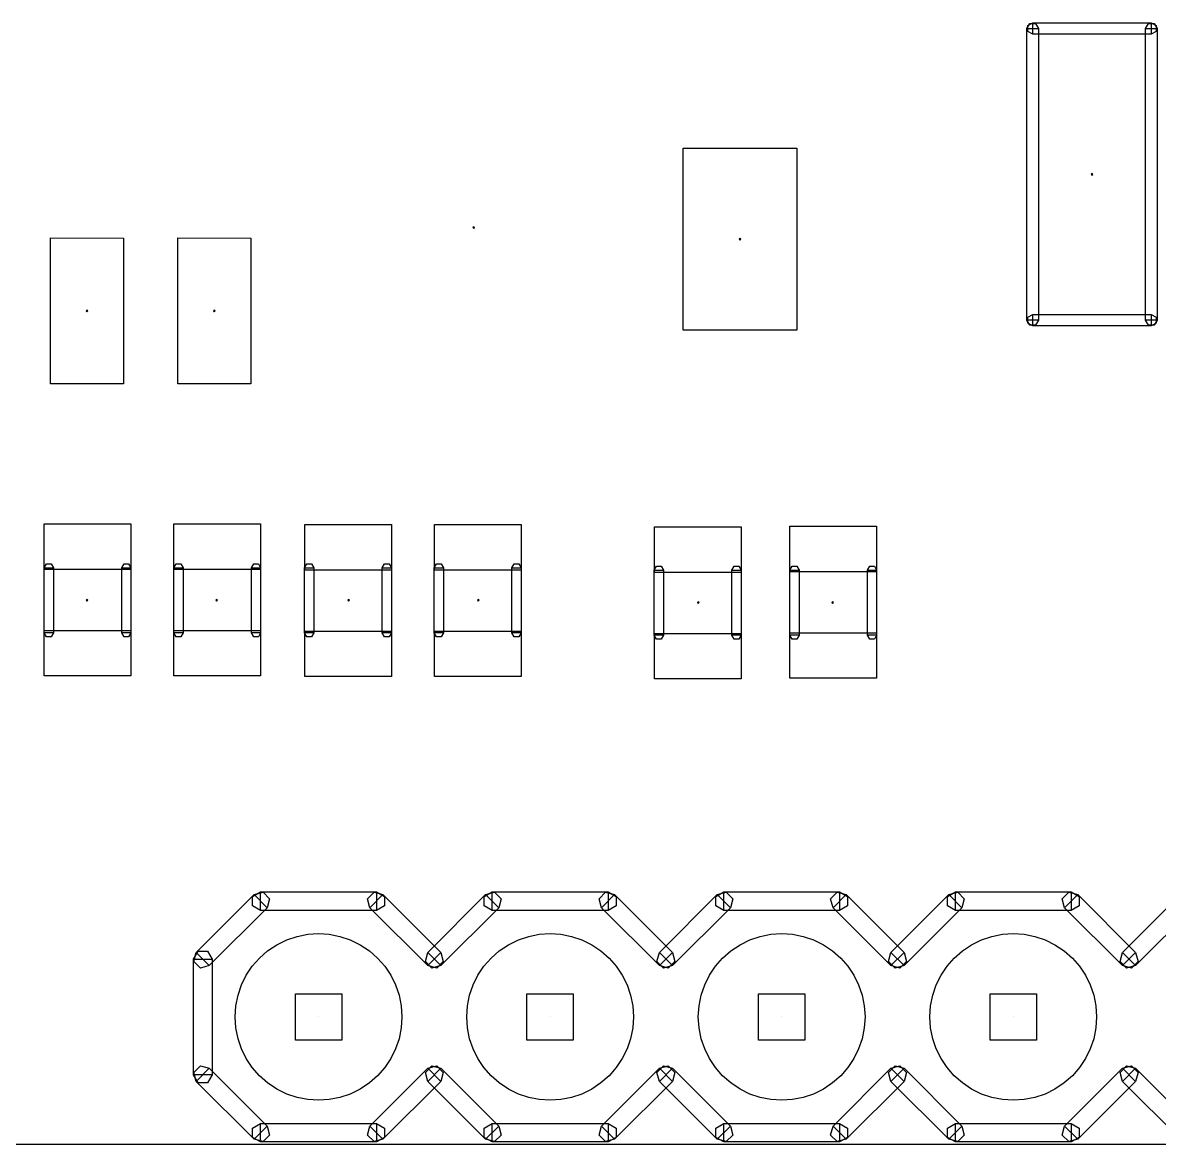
# Model space of a CAD drawing. Extents: x 92.4 to 147.7, y -28.8 to -5.5.
# Drawn here: x 103.34 to 115.81, y -28.83 to -16.52 of the extents above; entities that cross this region are included whole.
import ezdxf

# ---------------------------------------------------------------- set-up
doc = ezdxf.new("R2010")
doc.units = 0
doc.layers.add('LAYER_1', color=7, linetype='CONTINUOUS')

msp = doc.modelspace()

# ---------------------------------------------------------------- linework, layer by layer
at = {"layer": 'LAYER_1', "color": 53}
for points in [[(114.3585, -16.5881), (114.3903, -16.5331), (114.4538, -16.5331), (114.4855, -16.5881)], [(114.422, -16.6515), (114.367, -16.6198), (114.367, -16.5563), (114.422, -16.5245)], [(114.422, -16.5245)], [(114.422, -16.6516), (114.422, -16.5246), (115.722, -16.5246), (115.722, -16.6516), (114.422, -16.6516)], [(114.422, -16.5563)], [(115.6585, -16.5881), (115.6902, -16.5331), (115.7537, -16.5331), (115.7854, -16.5881)], [(115.722, -16.5245), (115.7769, -16.5563), (115.7769, -16.6198), (115.722, -16.6515)], [(114.4855, -19.7881), (114.3585, -19.7881), (114.3585, -16.5881), (114.4855, -16.5881), (114.4855, -19.7881)], [(114.422, -16.588), (114.422, -16.588), (114.422, -16.588), (114.422, -16.588), (114.422, -16.588), (114.422, -16.588), (114.422, -16.588)], [(114.422, -16.5881), (114.422, -16.5881), (114.422, -16.5881), (114.422, -16.5881), (114.422, -16.5881), (114.422, -16.5881), (114.422, -16.5881)], [(114.422, -16.5881)], [(114.4538, -16.5881)], [(114.4855, -16.5881)], [(115.6585, -16.5881), (115.7855, -16.5881), (115.7855, -19.7881), (115.6585, -19.7881), (115.6585, -16.5881)], [(115.7219, -16.5881), (115.7219, -16.5881), (115.7219, -16.5881), (115.722, -16.5881), (115.722, -16.5881), (115.722, -16.5881)], [(115.722, -16.588), (115.722, -16.588), (115.722, -16.588), (115.722, -16.588), (115.722, -16.588), (115.722, -16.588), (115.722, -16.588)], [(115.722, -16.5881)], [(115.722, -16.6198)], [(115.722, -16.6515)], [(115.7537, -16.5881)], [(115.7854, -16.5881)], [(114.3585, -19.7881)], [(114.4855, -19.7881), (114.4538, -19.843), (114.3903, -19.843), (114.3585, -19.7881)], [(114.422, -19.8516), (114.3669, -19.8198), (114.3669, -19.7563), (114.422, -19.7245)], [(114.3903, -19.7881)], [(114.422, -19.788), (114.4219, -19.788), (114.4219, -19.7881), (114.422, -19.7881)], [(114.422, -19.7245)], [(115.722, -19.7246), (115.722, -19.8516), (114.422, -19.8516), (114.422, -19.7246), (115.722, -19.7246)], [(114.422, -19.7563)], [(114.422, -19.7881)], [(114.422, -19.7881), (114.422, -19.7881), (114.422, -19.7881), (114.422, -19.7881), (114.422, -19.7881), (114.422, -19.7881), (114.422, -19.7881)], [(115.6585, -19.7881)], [(115.7854, -19.7881), (115.7537, -19.843), (115.6902, -19.843), (115.6585, -19.7881)], [(115.6903, -19.7881)], [(115.722, -19.7881), (115.722, -19.788), (115.7219, -19.788), (115.7219, -19.7881)], [(115.722, -19.7245), (115.777, -19.7563), (115.777, -19.8198), (115.722, -19.8516)], [(115.722, -19.7881), (115.722, -19.7881), (115.722, -19.7881), (115.722, -19.788), (115.722, -19.788), (115.722, -19.788)], [(115.722, -19.7881)], [(115.722, -19.8199)], [(115.722, -19.8516)], [(103.5786, -22.5057), (103.604, -22.4617), (103.6548, -22.4617), (103.6802, -22.5057)], [(103.5786, -22.5057), (103.6802, -22.5057), (103.6802, -23.2177), (103.5786, -23.2177), (103.5786, -22.5057)], [(103.6294, -22.5057)], [(103.6294, -22.5057), (103.6294, -22.5057), (103.6294, -22.5057), (103.6294, -22.5057), (103.6294, -22.5057), (103.6294, -22.5057), (103.6294, -22.5057)], [(103.6548, -22.5057)], [(103.6802, -22.5057)], [(104.4296, -22.5057), (104.455, -22.4617), (104.5058, -22.4617), (104.5312, -22.5057)], [(104.4296, -22.5057), (104.5312, -22.5057), (104.5312, -23.2177), (104.4296, -23.2177), (104.4296, -22.5057)], [(104.4804, -22.5057)], [(104.4804, -22.5057), (104.4804, -22.5057), (104.4804, -22.5057), (104.4804, -22.5057), (104.4804, -22.5057), (104.4804, -22.5057), (104.4804, -22.5057)], [(104.5058, -22.5057)], [(104.5312, -22.5057)], [(105.001, -22.5057), (105.0264, -22.4617), (105.0772, -22.4617), (105.1026, -22.5057)], [(105.001, -22.5057), (105.1026, -22.5057), (105.1026, -23.2177), (105.001, -23.2177), (105.001, -22.5057)], [(105.0518, -22.5057)], [(105.0518, -22.5057), (105.0518, -22.5057), (105.0518, -22.5057), (105.0518, -22.5057), (105.0518, -22.5057), (105.0518, -22.5057), (105.0518, -22.5057)], [(105.0772, -22.5057)], [(105.1026, -22.5057)], [(105.852, -22.5057), (105.8774, -22.4617), (105.9282, -22.4617), (105.9536, -22.5057)], [(105.852, -22.5057), (105.9536, -22.5057), (105.9536, -23.2177), (105.852, -23.2177), (105.852, -22.5057)], [(105.9028, -22.5057)], [(105.9028, -22.5057), (105.9028, -22.5057), (105.9028, -22.5057), (105.9028, -22.5057), (105.9028, -22.5057), (105.9028, -22.5057), (105.9028, -22.5057)], [(105.9282, -22.5057)], [(105.9536, -22.5057)], [(106.4358, -22.5057), (106.4612, -22.4617), (106.512, -22.4617), (106.5374, -22.5057)], [(106.5374, -23.2177), (106.4358, -23.2177), (106.4358, -22.5057), (106.5374, -22.5057), (106.5374, -23.2177)], [(106.4866, -22.5057), (106.4866, -22.5057), (106.4866, -22.5057), (106.4866, -22.5057), (106.4866, -22.5057), (106.4866, -22.5057), (106.4866, -22.5057)], [(106.512, -22.5057)], [(106.5374, -22.5057)], [(107.2868, -22.5057), (107.3122, -22.4617), (107.363, -22.4617), (107.3884, -22.5057)], [(107.3884, -23.2177), (107.2868, -23.2177), (107.2868, -22.5057), (107.3884, -22.5057), (107.3884, -23.2177)], [(107.3376, -22.5057), (107.3376, -22.5057), (107.3376, -22.5057), (107.3376, -22.5057), (107.3376, -22.5057), (107.3376, -22.5057), (107.3376, -22.5057)], [(107.363, -22.5057)], [(107.3884, -22.5057)], [(107.8582, -22.5057), (107.8836, -22.4617), (107.9344, -22.4617), (107.9598, -22.5057)], [(107.9598, -23.2177), (107.8582, -23.2177), (107.8582, -22.5057), (107.9598, -22.5057), (107.9598, -23.2177)], [(107.909, -22.5057), (107.909, -22.5057), (107.909, -22.5057), (107.909, -22.5057), (107.909, -22.5057), (107.909, -22.5057), (107.909, -22.5057)], [(107.9344, -22.5057)], [(107.9598, -22.5057)], [(108.7092, -22.5057), (108.7346, -22.4617), (108.7854, -22.4617), (108.8108, -22.5057)], [(108.8108, -23.2177), (108.7092, -23.2177), (108.7092, -22.5057), (108.8108, -22.5057), (108.8108, -23.2177)], [(108.76, -22.5057), (108.76, -22.5057), (108.76, -22.5057), (108.76, -22.5057), (108.76, -22.5057), (108.76, -22.5057), (108.76, -22.5057)], [(108.7854, -22.5057)], [(108.8108, -22.5057)], [(110.2712, -22.5311), (110.2966, -22.4871), (110.3474, -22.4871), (110.3728, -22.5311)], [(110.3728, -23.2431), (110.2712, -23.2431), (110.2712, -22.5311), (110.3728, -22.5311), (110.3728, -23.2431)], [(110.322, -22.5311), (110.322, -22.5311), (110.322, -22.5311), (110.322, -22.5311), (110.322, -22.5311), (110.322, -22.5311), (110.322, -22.5311)], [(110.3474, -22.5311)], [(110.3728, -22.5311)], [(111.1222, -22.5311), (111.1476, -22.4871), (111.1984, -22.4871), (111.2238, -22.5311)], [(111.2238, -23.2431), (111.1222, -23.2431), (111.1222, -22.5311), (111.2238, -22.5311), (111.2238, -23.2431)], [(111.173, -22.5311), (111.173, -22.5311), (111.173, -22.5311), (111.173, -22.5311), (111.173, -22.5311), (111.173, -22.5311), (111.173, -22.5311)], [(111.1984, -22.5311)], [(111.2238, -22.5311)], [(111.7574, -22.5311), (111.7828, -22.4871), (111.8336, -22.4871), (111.859, -22.5311)], [(111.7574, -22.5311), (111.859, -22.5311), (111.859, -23.2431), (111.7574, -23.2431), (111.7574, -22.5311)], [(111.8082, -22.5311)], [(111.8082, -22.5311), (111.8082, -22.5311), (111.8082, -22.5311), (111.8082, -22.5311), (111.8082, -22.5311), (111.8082, -22.5311), (111.8082, -22.5311)], [(111.8336, -22.5311)], [(111.859, -22.5311)], [(112.6084, -22.5311), (112.6338, -22.4871), (112.6846, -22.4871), (112.71, -22.5311)], [(112.6084, -22.5311), (112.71, -22.5311), (112.71, -23.2431), (112.6084, -23.2431), (112.6084, -22.5311)], [(112.6592, -22.5311)], [(112.6592, -22.5311), (112.6592, -22.5311), (112.6592, -22.5311), (112.6592, -22.5311), (112.6592, -22.5311), (112.6592, -22.5311), (112.6592, -22.5311)], [(112.6846, -22.5311)], [(112.71, -22.5311)], [(103.5786, -23.2177)], [(103.6802, -23.2177), (103.6548, -23.2616), (103.604, -23.2616), (103.5786, -23.2177)], [(103.604, -23.2177)], [(103.6294, -23.2177), (103.6294, -23.2177), (103.6294, -23.2177), (103.6294, -23.2177), (103.6294, -23.2177), (103.6294, -23.2177), (103.6294, -23.2177)], [(104.4296, -23.2177)], [(104.5312, -23.2177), (104.5058, -23.2616), (104.455, -23.2616), (104.4296, -23.2177)], [(104.455, -23.2177)], [(104.4804, -23.2177), (104.4804, -23.2177), (104.4804, -23.2177), (104.4804, -23.2177), (104.4804, -23.2177), (104.4804, -23.2177), (104.4804, -23.2177)], [(105.001, -23.2177)], [(105.1026, -23.2177), (105.0772, -23.2616), (105.0264, -23.2616), (105.001, -23.2177)], [(105.0264, -23.2177)], [(105.0518, -23.2177), (105.0518, -23.2177), (105.0518, -23.2177), (105.0518, -23.2177), (105.0518, -23.2177), (105.0518, -23.2177), (105.0518, -23.2177)], [(105.852, -23.2177)], [(105.9536, -23.2177), (105.9282, -23.2616), (105.8774, -23.2616), (105.852, -23.2177)], [(105.8774, -23.2177)], [(105.9028, -23.2177), (105.9028, -23.2177), (105.9028, -23.2177), (105.9028, -23.2177), (105.9028, -23.2177), (105.9028, -23.2177), (105.9028, -23.2177)], [(106.4358, -23.2177)], [(106.5374, -23.2177), (106.512, -23.2616), (106.4612, -23.2616), (106.4358, -23.2177)], [(106.4612, -23.2177)], [(106.4866, -23.2177)], [(106.4866, -23.2177), (106.4866, -23.2177), (106.4866, -23.2177), (106.4866, -23.2177), (106.4866, -23.2177), (106.4866, -23.2177), (106.4866, -23.2177)], [(107.2868, -23.2177)], [(107.3884, -23.2177), (107.363, -23.2616), (107.3122, -23.2616), (107.2868, -23.2177)], [(107.3122, -23.2177)], [(107.3376, -23.2177)], [(107.3376, -23.2177), (107.3376, -23.2177), (107.3376, -23.2177), (107.3376, -23.2177), (107.3376, -23.2177), (107.3376, -23.2177), (107.3376, -23.2177)], [(107.8582, -23.2177)], [(107.9598, -23.2177), (107.9344, -23.2616), (107.8836, -23.2616), (107.8582, -23.2177)], [(107.8836, -23.2177)], [(107.909, -23.2177)], [(107.909, -23.2177), (107.909, -23.2177), (107.909, -23.2177), (107.909, -23.2177), (107.909, -23.2177), (107.909, -23.2177), (107.909, -23.2177)], [(108.7092, -23.2177)], [(108.8108, -23.2177), (108.7854, -23.2616), (108.7346, -23.2616), (108.7092, -23.2177)], [(108.7346, -23.2177)], [(108.76, -23.2177)], [(108.76, -23.2177), (108.76, -23.2177), (108.76, -23.2177), (108.76, -23.2177), (108.76, -23.2177), (108.76, -23.2177), (108.76, -23.2177)], [(110.2712, -23.2431)], [(110.3728, -23.2431), (110.3474, -23.287), (110.2966, -23.287), (110.2712, -23.2431)], [(110.2966, -23.2431)], [(110.322, -23.2431)], [(110.322, -23.2431), (110.322, -23.2431), (110.322, -23.2431), (110.322, -23.2431), (110.322, -23.2431), (110.322, -23.2431), (110.322, -23.2431)], [(111.1222, -23.2431)], [(111.2238, -23.2431), (111.1984, -23.287), (111.1476, -23.287), (111.1222, -23.2431)], [(111.1476, -23.2431)], [(111.173, -23.2431)], [(111.173, -23.2431), (111.173, -23.2431), (111.173, -23.2431), (111.173, -23.2431), (111.173, -23.2431), (111.173, -23.2431), (111.173, -23.2431)], [(111.7574, -23.2431)], [(111.859, -23.2431), (111.8336, -23.287), (111.7828, -23.287), (111.7574, -23.2431)], [(111.7828, -23.2431)], [(111.8082, -23.2431), (111.8082, -23.2431), (111.8082, -23.2431), (111.8082, -23.2431), (111.8082, -23.2431), (111.8082, -23.2431), (111.8082, -23.2431)], [(112.6084, -23.2431)], [(112.71, -23.2431), (112.6846, -23.287), (112.6338, -23.287), (112.6084, -23.2431)], [(112.6338, -23.2431)], [(112.6592, -23.2431), (112.6592, -23.2431), (112.6592, -23.2431), (112.6592, -23.2431), (112.6592, -23.2431), (112.6592, -23.2431), (112.6592, -23.2431)], [(105.3902, -26.8705), (105.2465, -26.7268), (105.8815, -26.0918), (106.0252, -26.2355), (105.3902, -26.8705)], [(105.9534, -26.2653), (105.8654, -26.2145), (105.8654, -26.1129), (105.9534, -26.0621)], [(105.8815, -26.0918), (105.9796, -26.0655), (106.0515, -26.1374), (106.0252, -26.2355)], [(105.9533, -26.1636), (105.9533, -26.1637), (105.9533, -26.1637), (105.9533, -26.1637), (105.9534, -26.1637)], [(105.9534, -26.2653), (105.9534, -26.0621), (107.2234, -26.0621), (107.2234, -26.2653), (105.9534, -26.2653)], [(105.9534, -26.0621)], [(105.9534, -26.1129)], [(105.9534, -26.1637)], [(105.9534, -26.1637), (105.9534, -26.1637), (105.9534, -26.1637), (105.9534, -26.1637), (105.9534, -26.1637), (105.9534, -26.1637), (105.9534, -26.1637)], [(107.1515, -26.2355), (107.1252, -26.1374), (107.1971, -26.0655), (107.2952, -26.0918)], [(107.1515, -26.2355), (107.2952, -26.0918), (107.9302, -26.7268), (107.7865, -26.8705), (107.1515, -26.2355)], [(107.2233, -26.1637), (107.2234, -26.1637), (107.2234, -26.1637), (107.2234, -26.1637), (107.2234, -26.1636)], [(107.2234, -26.0621), (107.3113, -26.1129), (107.3113, -26.2145), (107.2234, -26.2653)], [(107.2234, -26.1637), (107.2234, -26.1637), (107.2234, -26.1637), (107.2234, -26.1637), (107.2234, -26.1637), (107.2234, -26.1637), (107.2234, -26.1637)], [(107.2234, -26.1637)], [(107.2593, -26.1278)], [(107.2952, -26.0918)], [(107.9302, -26.8705), (107.7865, -26.7268), (108.4215, -26.0918), (108.5652, -26.2355), (107.9302, -26.8705)], [(108.4934, -26.2653), (108.4054, -26.2145), (108.4054, -26.1129), (108.4934, -26.0621)], [(108.4215, -26.0918), (108.5196, -26.0655), (108.5915, -26.1374), (108.5652, -26.2355)], [(108.4933, -26.1636), (108.4933, -26.1637), (108.4933, -26.1637), (108.4933, -26.1637), (108.4934, -26.1637)], [(108.4934, -26.2653), (108.4934, -26.0621), (109.7634, -26.0621), (109.7634, -26.2653), (108.4934, -26.2653)], [(108.4934, -26.0621)], [(108.4934, -26.1129)], [(108.4934, -26.1637)], [(108.4934, -26.1637), (108.4934, -26.1637), (108.4934, -26.1637), (108.4934, -26.1637), (108.4934, -26.1637), (108.4934, -26.1637), (108.4934, -26.1637)], [(109.6915, -26.2355), (109.6652, -26.1374), (109.7371, -26.0655), (109.8352, -26.0918)], [(109.6915, -26.2355), (109.8352, -26.0918), (110.4702, -26.7268), (110.3265, -26.8705), (109.6915, -26.2355)], [(109.7633, -26.1637), (109.7634, -26.1637), (109.7634, -26.1637), (109.7634, -26.1637), (109.7634, -26.1636)], [(109.7634, -26.0621), (109.8513, -26.1129), (109.8513, -26.2145), (109.7634, -26.2653)], [(109.7634, -26.1637), (109.7634, -26.1637), (109.7634, -26.1637), (109.7634, -26.1637), (109.7634, -26.1637), (109.7634, -26.1637), (109.7634, -26.1637)], [(109.7634, -26.1637)], [(109.7993, -26.1278)], [(109.8352, -26.0918)], [(110.4702, -26.8705), (110.3265, -26.7268), (110.9615, -26.0918), (111.1052, -26.2355), (110.4702, -26.8705)], [(111.0334, -26.2653), (110.9454, -26.2145), (110.9454, -26.1129), (111.0334, -26.0621)], [(110.9615, -26.0918), (111.0596, -26.0655), (111.1315, -26.1374), (111.1052, -26.2355)], [(111.0333, -26.1636), (111.0333, -26.1637), (111.0333, -26.1637), (111.0333, -26.1637), (111.0334, -26.1637)], [(111.0334, -26.2653), (111.0334, -26.0621), (112.3034, -26.0621), (112.3034, -26.2653), (111.0334, -26.2653)], [(111.0334, -26.0621)], [(111.0334, -26.1129)], [(111.0334, -26.1637)], [(111.0334, -26.1637), (111.0334, -26.1637), (111.0334, -26.1637), (111.0334, -26.1637), (111.0334, -26.1637), (111.0334, -26.1637), (111.0334, -26.1637)], [(112.2315, -26.2355), (112.2052, -26.1374), (112.2771, -26.0655), (112.3752, -26.0918)], [(113.0102, -26.7268), (112.8665, -26.8705), (112.2315, -26.2355), (112.3752, -26.0918), (113.0102, -26.7268)], [(112.3033, -26.1637), (112.3034, -26.1637), (112.3034, -26.1637), (112.3034, -26.1637), (112.3034, -26.1636)], [(112.3034, -26.0621), (112.3913, -26.1129), (112.3913, -26.2145), (112.3034, -26.2653)], [(112.3034, -26.1637), (112.3034, -26.1637), (112.3034, -26.1637), (112.3034, -26.1637), (112.3034, -26.1637), (112.3034, -26.1637), (112.3034, -26.1637)], [(112.3393, -26.1278)], [(112.3752, -26.0918)], [(113.0102, -26.8705), (112.8665, -26.7268), (113.5015, -26.0918), (113.6452, -26.2355), (113.0102, -26.8705)], [(113.5734, -26.2653), (113.4854, -26.2145), (113.4854, -26.1129), (113.5734, -26.0621)], [(113.5015, -26.0918), (113.5996, -26.0655), (113.6715, -26.1374), (113.6452, -26.2355)], [(113.5733, -26.1636), (113.5733, -26.1637), (113.5733, -26.1637), (113.5733, -26.1637), (113.5734, -26.1637)], [(113.5734, -26.2653), (113.5734, -26.0621), (114.8434, -26.0621), (114.8434, -26.2653), (113.5734, -26.2653)], [(113.5734, -26.0621)], [(113.5734, -26.1129)], [(113.5734, -26.1637)], [(113.5734, -26.1637), (113.5734, -26.1637), (113.5734, -26.1637), (113.5734, -26.1637), (113.5734, -26.1637), (113.5734, -26.1637), (113.5734, -26.1637)], [(114.7715, -26.2355), (114.7452, -26.1374), (114.8171, -26.0655), (114.9152, -26.0918)], [(114.7715, -26.2355), (114.9152, -26.0918), (115.5502, -26.7268), (115.4065, -26.8705), (114.7715, -26.2355)], [(114.8433, -26.1637), (114.8434, -26.1637), (114.8434, -26.1637), (114.8434, -26.1637), (114.8434, -26.1636)], [(114.8434, -26.0621), (114.9313, -26.1129), (114.9313, -26.2145), (114.8434, -26.2653)], [(114.8434, -26.1637), (114.8434, -26.1637), (114.8434, -26.1637), (114.8434, -26.1637), (114.8434, -26.1637), (114.8434, -26.1637), (114.8434, -26.1637)], [(114.8434, -26.1637)], [(114.8793, -26.1278)], [(114.9152, -26.0918)], [(115.5502, -26.8705), (115.4065, -26.7268), (116.0415, -26.0918), (116.1852, -26.2355), (115.5502, -26.8705)], [(105.9893, -26.1996)], [(106.0252, -26.2355)], [(107.2234, -26.2145)], [(107.2234, -26.2653)], [(108.5293, -26.1996)], [(108.5652, -26.2355)], [(109.7634, -26.2145)], [(109.7634, -26.2653)], [(111.0693, -26.1996)], [(111.1052, -26.2355)], [(112.3034, -26.2145)], [(112.3034, -26.2653)], [(113.6093, -26.1996)], [(113.6452, -26.2355)], [(114.8434, -26.2145)], [(114.8434, -26.2653)], [(105.2168, -26.7987), (105.2676, -26.7107), (105.3692, -26.7107), (105.42, -26.7987)], [(105.2168, -26.7987), (105.42, -26.7987), (105.42, -28.0687), (105.2168, -28.0687), (105.2168, -26.7987)], [(105.3902, -26.8705), (105.2921, -26.8968), (105.2202, -26.8249), (105.2465, -26.7268)], [(105.2465, -26.7268)], [(105.2825, -26.7628)], [(105.3184, -26.7987), (105.3184, -26.7986), (105.3184, -26.7986), (105.3184, -26.7986), (105.3183, -26.7986)], [(105.3184, -26.7987)], [(105.3184, -26.7987), (105.3184, -26.7987), (105.3184, -26.7987), (105.3184, -26.7987), (105.3184, -26.7987), (105.3184, -26.7987), (105.3184, -26.7987)], [(105.3184, -26.7987)], [(105.3692, -26.7987)], [(105.42, -26.7987)], [(107.9302, -26.8705), (107.8321, -26.8968), (107.7602, -26.8249), (107.7865, -26.7268)], [(107.9302, -26.7268), (107.9565, -26.8249), (107.8846, -26.8968), (107.7865, -26.8705)], [(107.7865, -26.7268)], [(107.8225, -26.7628)], [(107.8584, -26.7986), (107.8583, -26.7986), (107.8583, -26.7986), (107.8583, -26.7986), (107.8583, -26.7987)], [(107.8584, -26.7987), (107.8584, -26.7986), (107.8584, -26.7986), (107.8584, -26.7986), (107.8583, -26.7986)], [(107.8584, -26.7987)], [(110.4702, -26.8705), (110.3721, -26.8968), (110.3002, -26.8249), (110.3265, -26.7268)], [(110.3265, -26.7268)], [(110.4702, -26.7268), (110.4965, -26.8249), (110.4246, -26.8968), (110.3265, -26.8705)], [(110.3625, -26.7628)], [(110.3984, -26.7987), (110.3984, -26.7986), (110.3984, -26.7986), (110.3984, -26.7986), (110.3983, -26.7986)], [(110.3984, -26.7986), (110.3983, -26.7986), (110.3983, -26.7986), (110.3983, -26.7986), (110.3983, -26.7987)], [(110.3984, -26.7987)], [(113.0102, -26.8705), (112.9121, -26.8968), (112.8402, -26.8249), (112.8665, -26.7268)], [(112.8665, -26.7268)], [(113.0102, -26.7268), (113.0365, -26.8249), (112.9646, -26.8968), (112.8665, -26.8705)], [(112.9025, -26.7628)], [(112.9384, -26.7987), (112.9384, -26.7986), (112.9384, -26.7986), (112.9384, -26.7986), (112.9383, -26.7986)], [(112.9384, -26.7986), (112.9383, -26.7986), (112.9383, -26.7986), (112.9383, -26.7986), (112.9383, -26.7987)], [(112.9384, -26.7987)], [(112.9384, -26.7987)], [(115.5502, -26.8705), (115.4521, -26.8968), (115.3802, -26.8249), (115.4065, -26.7268)], [(115.5502, -26.7268), (115.5765, -26.8249), (115.5046, -26.8968), (115.4065, -26.8705)], [(115.4065, -26.7268)], [(115.4425, -26.7628)], [(115.4784, -26.7986), (115.4783, -26.7986), (115.4783, -26.7986), (115.4783, -26.7986), (115.4783, -26.7987)], [(115.4784, -26.7987), (115.4784, -26.7986), (115.4784, -26.7986), (115.4784, -26.7986), (115.4783, -26.7986)], [(115.4784, -26.7987)], [(107.7865, -26.8705)], [(107.8225, -26.8346)], [(110.3265, -26.8705)], [(110.3625, -26.8346)], [(112.8665, -26.8705)], [(112.9025, -26.8346)], [(115.4065, -26.8705)], [(115.4425, -26.8346)], [(105.2465, -28.1405), (105.2202, -28.0424), (105.2921, -27.9705), (105.3902, -27.9968)], [(106.0252, -28.6318), (105.8815, -28.7755), (105.2465, -28.1405), (105.3902, -27.9968), (106.0252, -28.6318)], [(105.3543, -28.0328)], [(105.3902, -27.9968)], [(107.7865, -27.9968), (107.9302, -28.1405), (107.2952, -28.7755), (107.1515, -28.6318), (107.7865, -27.9968)], [(107.7865, -28.1405), (107.7602, -28.0424), (107.8321, -27.9705), (107.9302, -27.9968)], [(107.7865, -27.9968), (107.8846, -27.9705), (107.9565, -28.0424), (107.9302, -28.1405)], [(108.5652, -28.6318), (108.4215, -28.7755), (107.7865, -28.1405), (107.9302, -27.9968), (108.5652, -28.6318)], [(107.8943, -28.0328)], [(107.9302, -27.9968)], [(110.3265, -27.9968), (110.4702, -28.1405), (109.8352, -28.7755), (109.6915, -28.6318), (110.3265, -27.9968)], [(110.3265, -28.1405), (110.3002, -28.0424), (110.3721, -27.9705), (110.4702, -27.9968)], [(110.3265, -27.9968), (110.4246, -27.9705), (110.4965, -28.0424), (110.4702, -28.1405)], [(111.1052, -28.6318), (110.9615, -28.7755), (110.3265, -28.1405), (110.4702, -27.9968), (111.1052, -28.6318)], [(110.4343, -28.0328)], [(110.4702, -27.9968)], [(112.3752, -28.7755), (112.2315, -28.6318), (112.8665, -27.9968), (113.0102, -28.1405), (112.3752, -28.7755)], [(112.8665, -28.1405), (112.8402, -28.0424), (112.9121, -27.9705), (113.0102, -27.9968)], [(112.8665, -27.9968), (112.9646, -27.9705), (113.0365, -28.0424), (113.0102, -28.1405)], [(113.6452, -28.6318), (113.5015, -28.7755), (112.8665, -28.1405), (113.0102, -27.9968), (113.6452, -28.6318)], [(112.9743, -28.0328)], [(113.0102, -27.9968)], [(115.4065, -27.9968), (115.5502, -28.1405), (114.9152, -28.7755), (114.7715, -28.6318), (115.4065, -27.9968)], [(115.4065, -28.1405), (115.3802, -28.0424), (115.4521, -27.9705), (115.5502, -27.9968)], [(115.4065, -27.9968), (115.5046, -27.9705), (115.5765, -28.0424), (115.5502, -28.1405)], [(116.1852, -28.6318), (116.0415, -28.7755), (115.4065, -28.1405), (115.5502, -27.9968), (116.1852, -28.6318)], [(115.5143, -28.0328)], [(115.5502, -27.9968)], [(105.2168, -28.0687)], [(105.42, -28.0687), (105.3692, -28.1566), (105.2676, -28.1566), (105.2168, -28.0687)], [(105.2676, -28.0687)], [(105.3183, -28.0687), (105.3184, -28.0687), (105.3184, -28.0687), (105.3184, -28.0687), (105.3184, -28.0686)], [(105.3184, -28.0687), (105.3184, -28.0687), (105.3184, -28.0687), (105.3184, -28.0687), (105.3184, -28.0687), (105.3184, -28.0687), (105.3184, -28.0687)], [(107.8583, -28.0686), (107.8583, -28.0687), (107.8583, -28.0687), (107.8583, -28.0687), (107.8584, -28.0687)], [(107.8583, -28.0687), (107.8584, -28.0687), (107.8584, -28.0687), (107.8584, -28.0687), (107.8584, -28.0686)], [(107.8584, -28.0687)], [(107.8943, -28.1046)], [(107.9302, -28.1405)], [(110.3983, -28.0687), (110.3984, -28.0687), (110.3984, -28.0687), (110.3984, -28.0687), (110.3984, -28.0686)], [(110.3983, -28.0686), (110.3983, -28.0687), (110.3983, -28.0687), (110.3983, -28.0687), (110.3984, -28.0687)], [(110.3984, -28.0687)], [(110.4343, -28.1046)], [(110.4702, -28.1405)], [(112.9383, -28.0687), (112.9384, -28.0687), (112.9384, -28.0687), (112.9384, -28.0687), (112.9384, -28.0686)], [(112.9383, -28.0686), (112.9383, -28.0687), (112.9383, -28.0687), (112.9383, -28.0687), (112.9384, -28.0687)], [(112.9743, -28.1046)], [(113.0102, -28.1405)], [(115.4783, -28.0686), (115.4783, -28.0687), (115.4783, -28.0687), (115.4783, -28.0687), (115.4784, -28.0687)], [(115.4783, -28.0687), (115.4784, -28.0687), (115.4784, -28.0687), (115.4784, -28.0687), (115.4784, -28.0686)], [(115.4784, -28.0687)], [(115.5143, -28.1046)], [(115.5502, -28.1405)], [(105.9534, -28.8053), (105.8654, -28.7545), (105.8654, -28.6529), (105.9534, -28.6021)], [(106.0252, -28.6318), (106.0515, -28.7299), (105.9796, -28.8018), (105.8815, -28.7755)], [(107.2234, -28.6021), (107.2234, -28.8053), (105.9534, -28.8053), (105.9534, -28.6021), (107.2234, -28.6021)], [(105.9534, -28.6021)], [(105.9534, -28.6529)], [(107.2952, -28.7755), (107.1971, -28.8018), (107.1252, -28.7299), (107.1515, -28.6318)], [(107.1515, -28.6318)], [(107.1875, -28.6678)], [(107.2234, -28.6021), (107.3113, -28.6529), (107.3113, -28.7545), (107.2234, -28.8053)], [(108.4934, -28.8053), (108.4054, -28.7545), (108.4054, -28.6529), (108.4934, -28.6021)], [(108.5652, -28.6318), (108.5915, -28.7299), (108.5196, -28.8018), (108.4215, -28.7755)], [(109.7634, -28.6021), (109.7634, -28.8053), (108.4934, -28.8053), (108.4934, -28.6021), (109.7634, -28.6021)], [(108.4934, -28.6021)], [(108.4934, -28.6529)], [(109.8352, -28.7755), (109.7371, -28.8018), (109.6652, -28.7299), (109.6915, -28.6318)], [(109.6915, -28.6318)], [(109.7275, -28.6678)], [(109.7634, -28.6021), (109.8513, -28.6529), (109.8513, -28.7545), (109.7634, -28.8053)], [(111.0334, -28.8053), (110.9454, -28.7545), (110.9454, -28.6529), (111.0334, -28.6021)], [(111.1052, -28.6318), (111.1315, -28.7299), (111.0596, -28.8018), (110.9615, -28.7755)], [(112.3034, -28.6021), (112.3034, -28.8053), (111.0334, -28.8053), (111.0334, -28.6021), (112.3034, -28.6021)], [(111.0334, -28.6021)], [(111.0334, -28.6529)], [(112.3752, -28.7755), (112.2771, -28.8018), (112.2052, -28.7299), (112.2315, -28.6318)], [(112.2315, -28.6318)], [(112.2675, -28.6678)], [(112.3034, -28.6021), (112.3913, -28.6529), (112.3913, -28.7545), (112.3034, -28.8053)], [(113.5734, -28.8053), (113.4854, -28.7545), (113.4854, -28.6529), (113.5734, -28.6021)], [(113.6452, -28.6318), (113.6715, -28.7299), (113.5996, -28.8018), (113.5015, -28.7755)], [(114.8434, -28.6021), (114.8434, -28.8053), (113.5734, -28.8053), (113.5734, -28.6021), (114.8434, -28.6021)], [(113.5734, -28.6021)], [(113.5734, -28.6529)], [(114.9152, -28.7755), (114.8171, -28.8018), (114.7452, -28.7299), (114.7715, -28.6318)], [(114.7715, -28.6318)], [(114.8075, -28.6678)], [(114.8434, -28.6021), (114.9313, -28.6529), (114.9313, -28.7545), (114.8434, -28.8053)], [(105.8815, -28.7755)], [(105.9175, -28.7396)], [(105.9534, -28.7036), (105.9533, -28.7036), (105.9533, -28.7036), (105.9533, -28.7036), (105.9533, -28.7037)], [(105.9534, -28.7037), (105.9534, -28.7037), (105.9534, -28.7037), (105.9534, -28.7037), (105.9534, -28.7037), (105.9534, -28.7037), (105.9534, -28.7037)], [(105.9534, -28.7037)], [(107.2234, -28.7037), (107.2234, -28.7036), (107.2234, -28.7036), (107.2234, -28.7036), (107.2233, -28.7036)], [(107.2234, -28.7037)], [(107.2234, -28.7037), (107.2234, -28.7037), (107.2234, -28.7037), (107.2234, -28.7037), (107.2234, -28.7037), (107.2234, -28.7037), (107.2234, -28.7037)], [(107.2234, -28.7545)], [(108.4215, -28.7755)], [(108.4575, -28.7396)], [(108.4934, -28.7036), (108.4933, -28.7036), (108.4933, -28.7036), (108.4933, -28.7036), (108.4933, -28.7037)], [(108.4934, -28.7037), (108.4934, -28.7037), (108.4934, -28.7037), (108.4934, -28.7037), (108.4934, -28.7037), (108.4934, -28.7037), (108.4934, -28.7037)], [(108.4934, -28.7037)], [(109.7634, -28.7037), (109.7634, -28.7036), (109.7634, -28.7036), (109.7634, -28.7036), (109.7633, -28.7036)], [(109.7634, -28.7037)], [(109.7634, -28.7037), (109.7634, -28.7037), (109.7634, -28.7037), (109.7634, -28.7037), (109.7634, -28.7037), (109.7634, -28.7037), (109.7634, -28.7037)], [(109.7634, -28.7545)], [(110.9615, -28.7755)], [(110.9975, -28.7396)], [(111.0334, -28.7036), (111.0333, -28.7036), (111.0333, -28.7036), (111.0333, -28.7036), (111.0333, -28.7037)], [(111.0334, -28.7037), (111.0334, -28.7037), (111.0334, -28.7037), (111.0334, -28.7037), (111.0334, -28.7037), (111.0334, -28.7037), (111.0334, -28.7037)], [(111.0334, -28.7037)], [(112.3034, -28.7037), (112.3034, -28.7036), (112.3034, -28.7036), (112.3034, -28.7036), (112.3033, -28.7036)], [(112.3034, -28.7037)], [(112.3034, -28.7037), (112.3034, -28.7037), (112.3034, -28.7037), (112.3034, -28.7037), (112.3034, -28.7037), (112.3034, -28.7037), (112.3034, -28.7037)], [(112.3034, -28.7037)], [(112.3034, -28.7545)], [(113.5015, -28.7755)], [(113.5375, -28.7396)], [(113.5734, -28.7036), (113.5733, -28.7036), (113.5733, -28.7036), (113.5733, -28.7036), (113.5733, -28.7037)], [(113.5734, -28.7037), (113.5734, -28.7037), (113.5734, -28.7037), (113.5734, -28.7037), (113.5734, -28.7037), (113.5734, -28.7037), (113.5734, -28.7037)], [(113.5734, -28.7037)], [(114.8434, -28.7037), (114.8434, -28.7036), (114.8434, -28.7036), (114.8434, -28.7036), (114.8433, -28.7036)], [(114.8434, -28.7037)], [(114.8434, -28.7037), (114.8434, -28.7037), (114.8434, -28.7037), (114.8434, -28.7037), (114.8434, -28.7037), (114.8434, -28.7037), (114.8434, -28.7037)], [(114.8434, -28.7545)], [(107.2234, -28.8053)], [(109.7634, -28.8053)], [(112.3034, -28.8053)], [(114.8434, -28.8053)]]:
    msp.add_lwpolyline(points, dxfattribs=at)
at = {"layer": 'LAYER_1'}
for points in [[(111.8361, -19.8992), (110.5862, -19.8993), (110.5862, -17.8993), (111.8361, -17.8993), (111.8361, -19.8992)], [(115.082, -18.1881), (115.072, -18.1781), (115.062, -18.188), (115.0719, -18.198), (115.0819, -18.1881)], [(108.3002, -18.7723), (108.2902, -18.7623), (108.2802, -18.7722), (108.2901, -18.7822), (108.3001, -18.7723)], [(103.6484, -18.8866), (104.4483, -18.8867), (104.4483, -20.4867), (103.6484, -20.4866), (103.6484, -18.8866)], [(105.0454, -18.8866), (105.8453, -18.8867), (105.8453, -20.4867), (105.0454, -20.4866), (105.0454, -18.8866)], [(111.2212, -18.8993), (111.2112, -18.8893), (111.2012, -18.8992), (111.2111, -18.9092), (111.2211, -18.8993)], [(104.0584, -19.6867), (104.0484, -19.6767), (104.0384, -19.6866), (104.0483, -19.6966), (104.0583, -19.6867)], [(105.4554, -19.6867), (105.4454, -19.6767), (105.4354, -19.6866), (105.4453, -19.6966), (105.4553, -19.6867)], [(103.5785, -22.0234), (104.5284, -22.0234), (104.5284, -22.5235), (103.5785, -22.5235), (103.5785, -22.0234)], [(105.0009, -22.0234), (105.9508, -22.0234), (105.9508, -22.5235), (105.0009, -22.5235), (105.0009, -22.0234)], [(107.3884, -22.5314), (106.4385, -22.5314), (106.4385, -22.0313), (107.3884, -22.0313), (107.3884, -22.5314)], [(108.8108, -22.5314), (107.8609, -22.5314), (107.8609, -22.0313), (108.8108, -22.0313), (108.8108, -22.5314)], [(111.2238, -22.5568), (110.2739, -22.5568), (110.2739, -22.0567), (111.2238, -22.0567), (111.2238, -22.5568)], [(111.7573, -22.0488), (112.7072, -22.0488), (112.7072, -22.5489), (111.7573, -22.5489), (111.7573, -22.0488)], [(104.0584, -22.8617), (104.0484, -22.8517), (104.0384, -22.8616), (104.0483, -22.8716), (104.0583, -22.8617)], [(105.4808, -22.8617), (105.4708, -22.8517), (105.4608, -22.8616), (105.4707, -22.8716), (105.4807, -22.8617)], [(106.9286, -22.8617), (106.9186, -22.8517), (106.9086, -22.8616), (106.9185, -22.8716), (106.9285, -22.8617)], [(108.351, -22.8617), (108.341, -22.8517), (108.331, -22.8616), (108.3409, -22.8716), (108.3509, -22.8617)], [(110.764, -22.8871), (110.754, -22.8771), (110.744, -22.887), (110.7539, -22.897), (110.7639, -22.8871)], [(112.2372, -22.8871), (112.2272, -22.8771), (112.2172, -22.887), (112.2271, -22.897), (112.2371, -22.8871)], [(103.5785, -23.1919), (104.5284, -23.1919), (104.5284, -23.692), (103.5785, -23.692), (103.5785, -23.1919)], [(105.0009, -23.1919), (105.9508, -23.1919), (105.9508, -23.692), (105.0009, -23.692), (105.0009, -23.1919)], [(107.3884, -23.6998), (106.4385, -23.6998), (106.4385, -23.1997), (107.3884, -23.1997), (107.3884, -23.6998)], [(108.8108, -23.6998), (107.8609, -23.6998), (107.8609, -23.1997), (108.8108, -23.1997), (108.8108, -23.6998)], [(111.2238, -23.7252), (110.2739, -23.7252), (110.2739, -23.2251), (111.2238, -23.2251), (111.2238, -23.7252)], [(111.7573, -23.2172), (112.7072, -23.2172), (112.7072, -23.7173), (111.7573, -23.7173), (111.7573, -23.2172)], [(106.8424, -27.1796), (106.8424, -27.6877), (106.3344, -27.6877), (106.3344, -27.1796), (106.8424, -27.1796)], [(109.3824, -27.1796), (109.3824, -27.6877), (108.8744, -27.6877), (108.8744, -27.1796), (109.3824, -27.1796)], [(111.9224, -27.1796), (111.9224, -27.6877), (111.4144, -27.6877), (111.4144, -27.1796), (111.9224, -27.1796)], [(114.4624, -27.1796), (114.4624, -27.6877), (113.9544, -27.6877), (113.9544, -27.1796), (114.4624, -27.1796)]]:
    msp.add_lwpolyline(points, close=True, dxfattribs=at)
for points in [[(105.674, -27.4336), (105.682, -27.3125), (105.7056, -27.1951), (105.744, -27.0826), (105.7965, -26.9765), (105.8622, -26.878), (105.9404, -26.7885), (106.0303, -26.7093), (106.1312, -26.6418), (106.2401, -26.5882), (106.3536, -26.5499), (106.4702, -26.5269), (106.5884, -26.5193), (106.7065, -26.5269), (106.8231, -26.5499), (106.9366, -26.5882), (107.0455, -26.6418), (107.1464, -26.7093), (107.2363, -26.7885), (107.3145, -26.878), (107.3802, -26.9765), (107.4327, -27.0826), (107.4711, -27.1951), (107.4947, -27.3126), (107.5027, -27.4337)], [(105.674, -27.4336), (105.682, -27.3125), (105.7056, -27.1951), (105.744, -27.0826), (105.7965, -26.9765), (105.8622, -26.878), (105.9404, -26.7885), (106.0303, -26.7093), (106.1312, -26.6418), (106.2401, -26.5882), (106.3536, -26.5499), (106.4702, -26.5269), (106.5884, -26.5193), (106.7065, -26.5269), (106.8231, -26.5499), (106.9366, -26.5882), (107.0455, -26.6418), (107.1464, -26.7093), (107.2363, -26.7885), (107.3145, -26.878), (107.3802, -26.9765), (107.4327, -27.0826), (107.4711, -27.1951), (107.4947, -27.3126), (107.5027, -27.4337)], [(108.214, -27.4336), (108.222, -27.3125), (108.2456, -27.1951), (108.284, -27.0826), (108.3365, -26.9765), (108.4022, -26.878), (108.4804, -26.7885), (108.5703, -26.7093), (108.6712, -26.6418), (108.7801, -26.5882), (108.8936, -26.5499), (109.0102, -26.5269), (109.1284, -26.5193), (109.2465, -26.5269), (109.3631, -26.5499), (109.4766, -26.5882), (109.5855, -26.6418), (109.6864, -26.7093), (109.7763, -26.7885), (109.8545, -26.878), (109.9202, -26.9765), (109.9727, -27.0826), (110.0111, -27.1951), (110.0347, -27.3126), (110.0427, -27.4337)], [(108.214, -27.4336), (108.222, -27.3125), (108.2456, -27.1951), (108.284, -27.0826), (108.3365, -26.9765), (108.4022, -26.878), (108.4804, -26.7885), (108.5703, -26.7093), (108.6712, -26.6418), (108.7801, -26.5882), (108.8936, -26.5499), (109.0102, -26.5269), (109.1284, -26.5193), (109.2465, -26.5269), (109.3631, -26.5499), (109.4766, -26.5882), (109.5855, -26.6418), (109.6864, -26.7093), (109.7763, -26.7885), (109.8545, -26.878), (109.9202, -26.9765), (109.9727, -27.0826), (110.0111, -27.1951), (110.0347, -27.3126), (110.0427, -27.4337)], [(110.754, -27.4336), (110.762, -27.3125), (110.7856, -27.1951), (110.824, -27.0826), (110.8765, -26.9765), (110.9422, -26.878), (111.0204, -26.7885), (111.1103, -26.7093), (111.2112, -26.6418), (111.3201, -26.5882), (111.4336, -26.5499), (111.5502, -26.5269), (111.6684, -26.5193), (111.7865, -26.5269), (111.9031, -26.5499), (112.0166, -26.5882), (112.1255, -26.6418), (112.2264, -26.7093), (112.3163, -26.7885), (112.3945, -26.878), (112.4602, -26.9765), (112.5127, -27.0826), (112.5511, -27.1951), (112.5747, -27.3126), (112.5827, -27.4337)], [(110.754, -27.4336), (110.762, -27.3125), (110.7856, -27.1951), (110.824, -27.0826), (110.8765, -26.9765), (110.9422, -26.878), (111.0204, -26.7885), (111.1103, -26.7093), (111.2112, -26.6418), (111.3201, -26.5882), (111.4336, -26.5499), (111.5502, -26.5269), (111.6684, -26.5193), (111.7865, -26.5269), (111.9031, -26.5499), (112.0166, -26.5882), (112.1255, -26.6418), (112.2264, -26.7093), (112.3163, -26.7885), (112.3945, -26.878), (112.4602, -26.9765), (112.5127, -27.0826), (112.5511, -27.1951), (112.5747, -27.3126), (112.5827, -27.4337)], [(113.294, -27.4336), (113.302, -27.3125), (113.3256, -27.1951), (113.364, -27.0826), (113.4165, -26.9765), (113.4822, -26.878), (113.5604, -26.7885), (113.6503, -26.7093), (113.7512, -26.6418), (113.8601, -26.5882), (113.9736, -26.5499), (114.0902, -26.5269), (114.2084, -26.5193), (114.3265, -26.5269), (114.4431, -26.5499), (114.5566, -26.5882), (114.6655, -26.6418), (114.7664, -26.7093), (114.8563, -26.7885), (114.9345, -26.878), (115.0002, -26.9765), (115.0527, -27.0826), (115.0911, -27.1951), (115.1147, -27.3126), (115.1227, -27.4337)], [(113.294, -27.4336), (113.302, -27.3125), (113.3256, -27.1951), (113.364, -27.0826), (113.4165, -26.9765), (113.4822, -26.878), (113.5604, -26.7885), (113.6503, -26.7093), (113.7512, -26.6418), (113.8601, -26.5882), (113.9736, -26.5499), (114.0902, -26.5269), (114.2084, -26.5193), (114.3265, -26.5269), (114.4431, -26.5499), (114.5566, -26.5882), (114.6655, -26.6418), (114.7664, -26.7093), (114.8563, -26.7885), (114.9345, -26.878), (115.0002, -26.9765), (115.0527, -27.0826), (115.0911, -27.1951), (115.1147, -27.3126), (115.1227, -27.4337)], [(105.674, -27.4336)], [(107.5027, -27.4337), (107.4947, -27.5548), (107.4711, -27.6722), (107.4327, -27.7847), (107.3802, -27.8908), (107.3145, -27.9893), (107.2363, -28.0788), (107.1464, -28.158), (107.0455, -28.2255), (106.9366, -28.2791), (106.8231, -28.3174), (106.7065, -28.3404), (106.5884, -28.3481), (106.4702, -28.3404), (106.3536, -28.3174), (106.2401, -28.2791), (106.1312, -28.2255), (106.0303, -28.158), (105.9404, -28.0788), (105.8622, -27.9893), (105.7965, -27.8908), (105.744, -27.7847), (105.7056, -27.6722), (105.682, -27.5547), (105.674, -27.4336)], [(105.674, -27.4336)], [(107.5027, -27.4337), (107.4947, -27.5548), (107.4711, -27.6722), (107.4327, -27.7847), (107.3802, -27.8908), (107.3145, -27.9893), (107.2363, -28.0788), (107.1464, -28.158), (107.0455, -28.2255), (106.9366, -28.2791), (106.8231, -28.3174), (106.7065, -28.3404), (106.5884, -28.3481), (106.4702, -28.3404), (106.3536, -28.3174), (106.2401, -28.2791), (106.1312, -28.2255), (106.0303, -28.158), (105.9404, -28.0788), (105.8622, -27.9893), (105.7965, -27.8908), (105.744, -27.7847), (105.7056, -27.6722), (105.682, -27.5547), (105.674, -27.4336)], [(106.1312, -27.4336)], [(106.1312, -27.4336)], [(106.5884, -27.4337), (106.5884, -27.4337), (106.5884, -27.4337), (106.5884, -27.4337), (106.5884, -27.4337), (106.5884, -27.4337), (106.5884, -27.4337)], [(106.5884, -27.4337), (106.5884, -27.4337), (106.5884, -27.4337), (106.5884, -27.4337), (106.5884, -27.4337), (106.5884, -27.4337), (106.5884, -27.4337)], [(106.5884, -27.4337), (106.5884, -27.4337), (106.5884, -27.4337), (106.5884, -27.4337), (106.5884, -27.4337), (106.5884, -27.4337), (106.5884, -27.4337)], [(106.5884, -27.4337), (106.5884, -27.4337), (106.5884, -27.4337), (106.5884, -27.4337), (106.5884, -27.4337), (106.5884, -27.4337), (106.5884, -27.4337)], [(107.5027, -27.4337)], [(107.5027, -27.4337)], [(108.214, -27.4336)], [(110.0427, -27.4337), (110.0347, -27.5548), (110.0111, -27.6722), (109.9727, -27.7847), (109.9202, -27.8908), (109.8545, -27.9893), (109.7763, -28.0788), (109.6864, -28.158), (109.5855, -28.2255), (109.4766, -28.2791), (109.3631, -28.3174), (109.2465, -28.3404), (109.1284, -28.3481), (109.0102, -28.3404), (108.8936, -28.3174), (108.7801, -28.2791), (108.6712, -28.2255), (108.5703, -28.158), (108.4804, -28.0788), (108.4022, -27.9893), (108.3365, -27.8908), (108.284, -27.7847), (108.2456, -27.6722), (108.222, -27.5547), (108.214, -27.4336)], [(108.214, -27.4336)], [(110.0427, -27.4337), (110.0347, -27.5548), (110.0111, -27.6722), (109.9727, -27.7847), (109.9202, -27.8908), (109.8545, -27.9893), (109.7763, -28.0788), (109.6864, -28.158), (109.5855, -28.2255), (109.4766, -28.2791), (109.3631, -28.3174), (109.2465, -28.3404), (109.1284, -28.3481), (109.0102, -28.3404), (108.8936, -28.3174), (108.7801, -28.2791), (108.6712, -28.2255), (108.5703, -28.158), (108.4804, -28.0788), (108.4022, -27.9893), (108.3365, -27.8908), (108.284, -27.7847), (108.2456, -27.6722), (108.222, -27.5547), (108.214, -27.4336)], [(108.6712, -27.4336)], [(108.6712, -27.4336)], [(109.1284, -27.4337), (109.1284, -27.4337), (109.1284, -27.4337), (109.1284, -27.4337), (109.1284, -27.4337), (109.1284, -27.4337), (109.1284, -27.4337)], [(109.1284, -27.4337), (109.1284, -27.4337), (109.1284, -27.4337), (109.1284, -27.4337), (109.1284, -27.4337), (109.1284, -27.4337), (109.1284, -27.4337)], [(109.1284, -27.4337), (109.1284, -27.4337), (109.1284, -27.4337), (109.1284, -27.4337), (109.1284, -27.4337), (109.1284, -27.4337), (109.1284, -27.4337)], [(109.1284, -27.4337), (109.1284, -27.4337), (109.1284, -27.4337), (109.1284, -27.4337), (109.1284, -27.4337), (109.1284, -27.4337), (109.1284, -27.4337)], [(110.0427, -27.4337)], [(110.0427, -27.4337)], [(110.754, -27.4336)], [(112.5827, -27.4337), (112.5747, -27.5548), (112.5511, -27.6722), (112.5127, -27.7847), (112.4602, -27.8908), (112.3945, -27.9893), (112.3163, -28.0788), (112.2264, -28.158), (112.1255, -28.2255), (112.0166, -28.2791), (111.9031, -28.3174), (111.7865, -28.3404), (111.6684, -28.3481), (111.5502, -28.3404), (111.4336, -28.3174), (111.3201, -28.2791), (111.2112, -28.2255), (111.1103, -28.158), (111.0204, -28.0788), (110.9422, -27.9893), (110.8765, -27.8908), (110.824, -27.7847), (110.7856, -27.6722), (110.762, -27.5547), (110.754, -27.4336)], [(110.754, -27.4336)], [(112.5827, -27.4337), (112.5747, -27.5548), (112.5511, -27.6722), (112.5127, -27.7847), (112.4602, -27.8908), (112.3945, -27.9893), (112.3163, -28.0788), (112.2264, -28.158), (112.1255, -28.2255), (112.0166, -28.2791), (111.9031, -28.3174), (111.7865, -28.3404), (111.6684, -28.3481), (111.5502, -28.3404), (111.4336, -28.3174), (111.3201, -28.2791), (111.2112, -28.2255), (111.1103, -28.158), (111.0204, -28.0788), (110.9422, -27.9893), (110.8765, -27.8908), (110.824, -27.7847), (110.7856, -27.6722), (110.762, -27.5547), (110.754, -27.4336)], [(111.2112, -27.4336)], [(111.2112, -27.4336)], [(111.6684, -27.4337), (111.6684, -27.4337), (111.6684, -27.4337), (111.6684, -27.4337), (111.6684, -27.4337), (111.6684, -27.4337), (111.6684, -27.4337)], [(111.6684, -27.4337), (111.6684, -27.4337), (111.6684, -27.4337), (111.6684, -27.4337), (111.6684, -27.4337), (111.6684, -27.4337), (111.6684, -27.4337)], [(111.6684, -27.4337), (111.6684, -27.4337), (111.6684, -27.4337), (111.6684, -27.4337), (111.6684, -27.4337), (111.6684, -27.4337), (111.6684, -27.4337)], [(111.6684, -27.4337), (111.6684, -27.4337), (111.6684, -27.4337), (111.6684, -27.4337), (111.6684, -27.4337), (111.6684, -27.4337), (111.6684, -27.4337)], [(112.5827, -27.4337)], [(112.5827, -27.4337)], [(113.294, -27.4336)], [(115.1227, -27.4337), (115.1147, -27.5548), (115.0911, -27.6722), (115.0527, -27.7847), (115.0002, -27.8908), (114.9345, -27.9893), (114.8563, -28.0788), (114.7664, -28.158), (114.6655, -28.2255), (114.5566, -28.2791), (114.4431, -28.3174), (114.3265, -28.3404), (114.2084, -28.3481), (114.0902, -28.3404), (113.9736, -28.3174), (113.8601, -28.2791), (113.7512, -28.2255), (113.6503, -28.158), (113.5604, -28.0788), (113.4822, -27.9893), (113.4165, -27.8908), (113.364, -27.7847), (113.3256, -27.6722), (113.302, -27.5547), (113.294, -27.4336)], [(113.294, -27.4336)], [(115.1227, -27.4337), (115.1147, -27.5548), (115.0911, -27.6722), (115.0527, -27.7847), (115.0002, -27.8908), (114.9345, -27.9893), (114.8563, -28.0788), (114.7664, -28.158), (114.6655, -28.2255), (114.5566, -28.2791), (114.4431, -28.3174), (114.3265, -28.3404), (114.2084, -28.3481), (114.0902, -28.3404), (113.9736, -28.3174), (113.8601, -28.2791), (113.7512, -28.2255), (113.6503, -28.158), (113.5604, -28.0788), (113.4822, -27.9893), (113.4165, -27.8908), (113.364, -27.7847), (113.3256, -27.6722), (113.302, -27.5547), (113.294, -27.4336)], [(113.7512, -27.4336)], [(113.7512, -27.4336)], [(114.2084, -27.4337), (114.2084, -27.4337), (114.2084, -27.4337), (114.2084, -27.4337), (114.2084, -27.4337), (114.2084, -27.4337), (114.2084, -27.4337)], [(114.2084, -27.4337), (114.2084, -27.4337), (114.2084, -27.4337), (114.2084, -27.4337), (114.2084, -27.4337), (114.2084, -27.4337), (114.2084, -27.4337)], [(114.2084, -27.4337), (114.2084, -27.4337), (114.2084, -27.4337), (114.2084, -27.4337), (114.2084, -27.4337), (114.2084, -27.4337), (114.2084, -27.4337)], [(114.2084, -27.4337), (114.2084, -27.4337), (114.2084, -27.4337), (114.2084, -27.4337), (114.2084, -27.4337), (114.2084, -27.4337), (114.2084, -27.4337)], [(115.1227, -27.4337)], [(115.1227, -27.4337)], [(93.7614, -28.8307), (138.4653, -28.8307)]]:
    msp.add_lwpolyline(points, dxfattribs=at)

doc.saveas('drawing.dxf')
